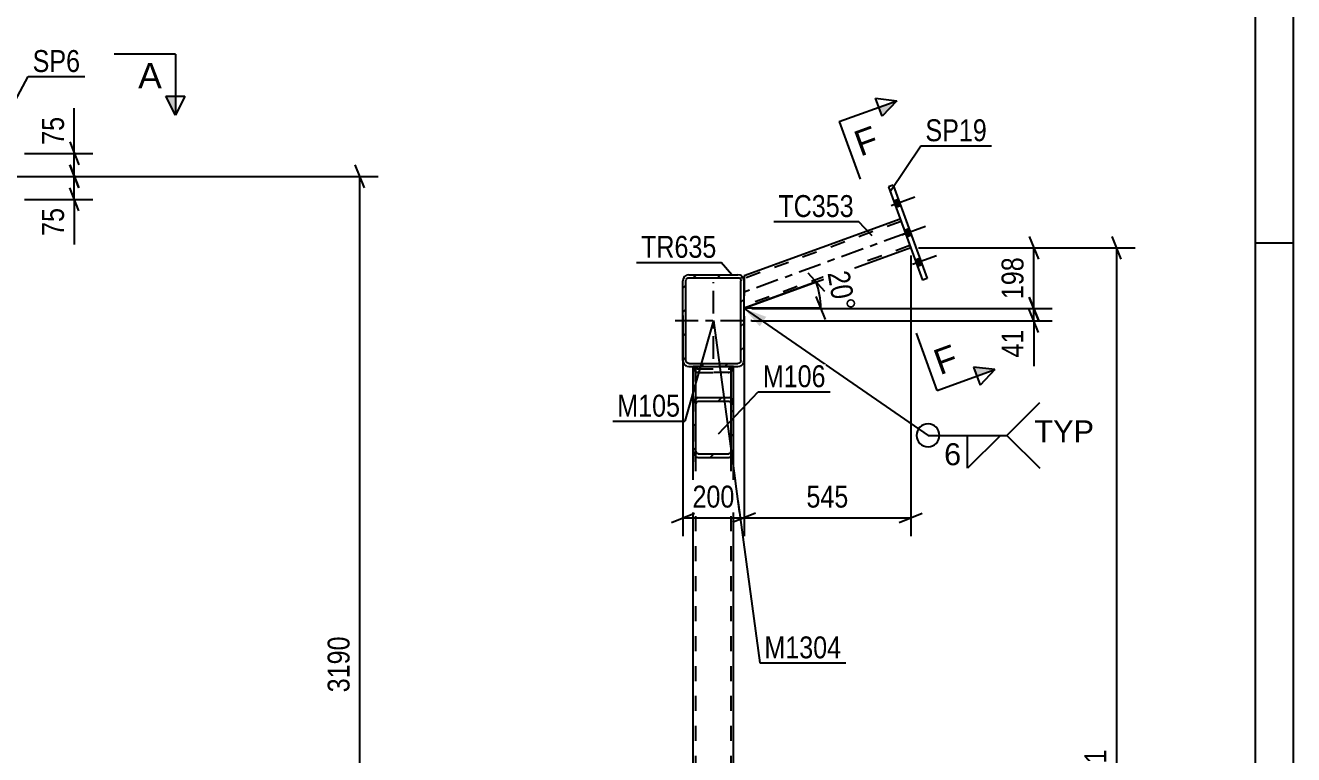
# Model space of a CAD drawing. Header units: millimetres. Extents: x 0 to 841, y 0 to 594.
# Drawn here: x 675.1 to 841, y 380.1 to 475.5 of the extents above; entities that cross this region are included whole.
import ezdxf

# ---------------------------------------------------------------- set-up
doc = ezdxf.new("R2010")
doc.units = ezdxf.units.MM
doc.linetypes.add('DXK_LINE_DOT2', pattern=[3.9198, 1.9599, -1.9599])
doc.linetypes.add('DXK_LINE_DOT3', pattern=[5.9187, 2.979, -0.9799, 0.9799, -0.9799])
doc.styles.add('Arial', font='ARIAL.TTF', dxfattribs={"height": 0.2})
doc.styles.add('Arial Narrow', font='ARIALN.TTF', dxfattribs={"height": 0.2})

# ---------------------------------------------------------------- blocks, each defined once
blk = doc.blocks.new('Unknown-122570250-1133')
at = {"color": 5, "linetype": 'Continuous'}
for p, q in [((841, 0), (841, 594)), ((836, 5), (836, 589)), ((841, 447), (836, 447))]:
    blk.add_line(p, q, dxfattribs=at)
blk = doc.blocks.new('Part-122570250-4053 - 3982')
at = {"color": 2, "linetype": 'Continuous'}
for p, q in [((789.56, 450.13), (769.13, 442.69)), ((790.93, 446.37), (769.13, 438.43)), ((769.13, 442.69), (769.13, 442.06))]:
    blk.add_line(p, q, dxfattribs=at)
at = {"color": 7, "linetype": 'DXK_LINE_DOT2'}
for p, q in [((789.67, 449.83), (769.13, 442.35)), ((789.56, 450.13), (790.93, 446.37)), ((790.82, 446.67), (769.13, 438.77)), ((769.13, 442.69), (769.13, 442.49)), ((769.13, 442.06), (769.13, 438.43))]:
    blk.add_line(p, q, dxfattribs=at)
at = {"color": 7, "linetype": 'DXK_LINE_DOT3'}
blk.add_line((790.25, 448.25), (769.13, 440.56), dxfattribs=at)
blk = doc.blocks.new('Part-122570250-3989 - 3982')
at = {"linetype": 'Continuous'}
h = blk.add_hatch(dxfattribs=at)
h.set_pattern_fill('', scale=0.7, style=0, pattern_type=0)
h.set_pattern_definition([(45, (761.1313, 431.664), (-1.57154, 1.57154), [])])
h.paths.add_polyline_path([(761.13, 442.06), (761.13, 431.66), (761.19, 431.36), (761.37, 431.1), (761.63, 430.92), (761.93, 430.86), (768.33, 430.86), (768.64, 430.92), (768.9, 431.1), (769.07, 431.36), (769.13, 431.66), (769.13, 442.06), (769.07, 442.37), (768.9, 442.63), (768.64, 442.8), (768.33, 442.86), (761.93, 442.86), (761.63, 442.8), (761.37, 442.63), (761.19, 442.37)])
h.paths.add_polyline_path([(761.65, 442.35), (761.78, 442.43), (761.93, 442.46), (768.33, 442.46), (768.48, 442.43), (768.61, 442.35), (768.7, 442.22), (768.73, 442.06), (768.73, 431.66), (768.7, 431.51), (768.61, 431.38), (768.48, 431.29), (768.33, 431.26), (761.93, 431.26), (761.78, 431.29), (761.65, 431.38), (761.56, 431.51), (761.53, 431.66), (761.53, 442.06), (761.56, 442.22)])
at = {"color": 2, "linetype": 'Continuous'}
for p, q in [((761.93, 442.86), (761.63, 442.8)), ((761.93, 442.86), (768.33, 442.86)), ((768.64, 442.8), (768.33, 442.86)), ((761.19, 442.37), (761.13, 442.06)), ((761.13, 431.66), (761.13, 442.06)), ((761.53, 442.06), (761.56, 442.22)), ((761.53, 431.66), (761.53, 442.06)), ((761.78, 442.43), (761.93, 442.46)), ((761.93, 442.46), (768.33, 442.46)), ((768.33, 442.46), (768.48, 442.43)), ((768.7, 442.22), (768.73, 442.06)), ((768.73, 431.66), (768.73, 442.06)), ((769.13, 442.06), (769.07, 442.37)), ((769.13, 431.66), (769.13, 442.06)), ((761.13, 431.66), (761.19, 431.36)), ((761.56, 431.51), (761.53, 431.66)), ((761.93, 431.26), (761.78, 431.29)), ((761.93, 431.26), (768.33, 431.26)), ((768.48, 431.29), (768.33, 431.26)), ((768.73, 431.66), (768.7, 431.51)), ((769.07, 431.36), (769.13, 431.66)), ((761.63, 430.92), (761.93, 430.86)), ((761.93, 430.86), (768.33, 430.86)), ((768.33, 430.86), (768.64, 430.92))]:
    blk.add_line(p, q, dxfattribs=at)
at = {"color": 7, "linetype": 'DXK_LINE_DOT3'}
for p, q in [((765.13, 431.86), (765.13, 441.86)), ((760.13, 436.86), (770.13, 436.86))]:
    blk.add_line(p, q, dxfattribs=at)
at = {"color": 2, "linetype": 'Continuous'}
for centre, radius, start, end in [((761.93, 442.06), 0.8, 112.5, 157.5), ((761.93, 442.06), 0.4, 112.5, 157.5), ((768.33, 442.06), 0.4, 22.5, 67.5), ((768.33, 442.06), 0.8, 22.5, 67.5), ((761.93, 431.66), 0.8, 202.5, 247.5), ((761.93, 431.66), 0.4, 202.5, 247.5), ((768.33, 431.66), 0.4, 292.5, 337.5), ((768.33, 431.66), 0.8, 292.5, 337.5)]:
    blk.add_arc(centre, radius, start, end, dxfattribs=at)
blk = doc.blocks.new('Part-122570250-4023 - 3982')
at = {"color": 7, "linetype": 'DXK_LINE_DOT2'}
for p, q in [((762.49, 430.86), (767.77, 430.86)), ((762.49, 419.91), (762.49, 430.86)), ((762.81, 315.26), (762.81, 430.86)), ((767.45, 315.26), (767.45, 430.86)), ((767.77, 419.91), (767.77, 430.86)), ((762.49, 315.26), (762.49, 326.21)), ((767.77, 315.26), (767.77, 326.21)), ((762.49, 315.26), (762.49, 315.26)), ((762.49, 315.26), (767.77, 315.26)), ((767.77, 315.26), (762.49, 315.26)), ((762.81, 315.26), (762.81, 315.26)), ((767.45, 315.26), (767.45, 315.26)), ((767.77, 315.26), (767.77, 315.26))]:
    blk.add_line(p, q, dxfattribs=at)
at = {"color": 2, "linetype": 'Continuous'}
for p, q in [((762.49, 326.21), (762.49, 419.91)), ((767.77, 326.21), (767.77, 419.91))]:
    blk.add_line(p, q, dxfattribs=at)
blk = doc.blocks.new('Part-122570250-4101 - 3982')
at = {"color": 2, "linetype": 'Continuous'}
for p, q in [((788.63, 454.57), (788.03, 454.35)), ((788.63, 454.57), (793.07, 442.36)), ((788.03, 454.35), (792.47, 442.14)), ((793.07, 442.36), (792.47, 442.14))]:
    blk.add_line(p, q, dxfattribs=at)
blk = doc.blocks.new('Bolt-122570250-4120 - 3982')
at = {"linetype": 'Continuous'}
for points in [[(788.7, 452.51), (789, 451.69), (789.6, 451.9), (789.3, 452.73)], [(788.7, 452.51), (789, 451.69), (789.6, 451.9), (789.3, 452.73)], [(788.7, 452.51), (789, 451.69), (789.6, 451.9), (789.3, 452.73)], [(790.1, 448.66), (790.4, 447.83), (791, 448.05), (790.7, 448.88)], [(790.1, 448.66), (790.4, 447.83), (791, 448.05), (790.7, 448.88)], [(791.5, 444.81), (791.8, 443.98), (792.4, 444.2), (792.1, 445.03)], [(791.5, 444.81), (791.8, 443.98), (792.4, 444.2), (792.1, 445.03)], [(791.5, 444.81), (791.8, 443.98), (792.4, 444.2), (792.1, 445.03)]]:
    blk.add_hatch(color=1, dxfattribs=at).paths.add_polyline_path(points)
at = {"color": 1, "linetype": 'Continuous'}
for p, q in [((788.36, 451.92), (791.48, 453.06)), ((788.36, 451.92), (791.48, 453.06)), ((788.36, 451.92), (791.48, 453.06)), ((788.7, 452.51), (789.3, 452.73)), ((788.7, 452.51), (789.3, 452.73)), ((788.7, 452.51), (789.3, 452.73)), ((789, 451.69), (789.6, 451.9)), ((789, 451.69), (789.6, 451.9)), ((789, 451.69), (789.6, 451.9)), ((789.76, 448.07), (792.88, 449.2)), ((789.76, 448.07), (792.88, 449.2)), ((790.1, 448.66), (790.7, 448.88)), ((790.1, 448.66), (790.7, 448.88)), ((790.4, 447.83), (791, 448.05)), ((790.4, 447.83), (791, 448.05)), ((791.16, 444.22), (794.28, 445.35)), ((791.16, 444.22), (794.28, 445.35)), ((791.16, 444.22), (794.28, 445.35)), ((791.5, 444.81), (792.1, 445.03)), ((791.5, 444.81), (792.1, 445.03)), ((791.5, 444.81), (792.1, 445.03)), ((791.8, 443.98), (792.4, 444.2)), ((791.8, 443.98), (792.4, 444.2)), ((791.8, 443.98), (792.4, 444.2))]:
    blk.add_line(p, q, dxfattribs=at)
blk = doc.blocks.new('Part-122570250-4133 - 3982')
at = {"color": 7, "linetype": 'DXK_LINE_DOT2'}
for p, q in [((767.77, 430.86), (762.49, 430.86)), ((762.49, 430.86), (762.49, 418.38)), ((762.51, 430.86), (762.54, 430.65)), ((762.81, 418.38), (762.81, 430.86)), ((762.81, 430.86), (762.83, 430.86)), ((762.84, 430.83), (762.83, 430.86)), ((762.89, 430.13), (763.01, 430.1)), ((763.13, 430.54), (763.01, 430.57)), ((763.01, 430.1), (763.13, 430.06)), ((763.13, 430.54), (767.13, 430.54)), ((767.13, 430.06), (763.13, 430.06)), ((767.25, 430.57), (767.13, 430.54)), ((767.13, 430.06), (767.38, 430.13)), ((767.43, 430.86), (767.43, 430.83)), ((767.45, 418.38), (767.45, 430.86)), ((767.72, 430.65), (767.75, 430.86)), ((767.77, 418.38), (767.77, 430.86))]:
    blk.add_line(p, q, dxfattribs=at)
for centre, radius, start, end in [((763.38, 430.84), 0.863, 192.9985, 235.0231), ((763.26, 430.93), 0.432, 192.9985, 235.0231), ((767.01, 430.93), 0.432, 304.9769, 347.0015), ((766.88, 430.84), 0.863, 304.9769, 347.0015)]:
    blk.add_arc(centre, radius, start, end, dxfattribs=at)
blk = doc.blocks.new('Part-122570250-4143 - 3982')
at = {"linetype": 'Continuous'}
h = blk.add_hatch(dxfattribs=at)
h.set_pattern_fill('', scale=0.7, style=0, pattern_type=0)
h.set_pattern_definition([(45, (762.4913, 419.913), (-1.57154, 1.57154), [])])
h.paths.add_polyline_path([(762.49, 425.84), (762.49, 419.91), (762.54, 419.55), (762.68, 419.24), (762.89, 419.04), (763.13, 418.96), (767.13, 418.96), (767.38, 419.04), (767.58, 419.24), (767.72, 419.55), (767.77, 419.91), (767.77, 425.84), (767.72, 426.2), (767.58, 426.51), (767.38, 426.72), (767.13, 426.79), (763.13, 426.79), (762.89, 426.72), (762.68, 426.51), (762.54, 426.2)])
h.paths.add_polyline_path([(762.91, 426.18), (763.01, 426.28), (763.13, 426.32), (767.13, 426.32), (767.25, 426.28), (767.36, 426.18), (767.43, 426.02), (767.45, 425.84), (767.45, 419.91), (767.43, 419.73), (767.36, 419.58), (767.25, 419.47), (767.13, 419.44), (763.13, 419.44), (763.01, 419.47), (762.91, 419.58), (762.84, 419.73), (762.81, 419.91), (762.81, 425.84), (762.84, 426.02)])
at = {"color": 2, "linetype": 'Continuous'}
for p, q in [((762.49, 425.84), (762.49, 430.86)), ((767.77, 425.84), (767.77, 430.86)), ((763.13, 426.79), (762.89, 426.72)), ((763.01, 426.28), (763.13, 426.32)), ((763.13, 426.79), (767.13, 426.79)), ((763.13, 426.32), (767.13, 426.32)), ((767.38, 426.72), (767.13, 426.79)), ((767.13, 426.32), (767.25, 426.28)), ((762.54, 426.2), (762.49, 425.84)), ((762.49, 419.91), (762.49, 425.84)), ((762.81, 425.84), (762.84, 426.02)), ((762.81, 419.91), (762.81, 425.84)), ((767.43, 426.02), (767.45, 425.84)), ((767.45, 419.91), (767.45, 425.84)), ((767.77, 425.84), (767.72, 426.2)), ((767.77, 419.91), (767.77, 425.84)), ((762.49, 419.91), (762.54, 419.55)), ((762.84, 419.73), (762.81, 419.91)), ((767.45, 419.91), (767.43, 419.73)), ((767.72, 419.55), (767.77, 419.91)), ((762.89, 419.04), (763.13, 418.96)), ((763.13, 419.44), (763.01, 419.47)), ((763.13, 419.44), (767.13, 419.44)), ((763.13, 418.96), (767.13, 418.96)), ((767.25, 419.47), (767.13, 419.44)), ((767.13, 418.96), (767.38, 419.04))]:
    blk.add_line(p, q, dxfattribs=at)
at = {"color": 7, "linetype": 'DXK_LINE_DOT2'}
for p, q in [((762.49, 430.86), (767.77, 430.86)), ((762.54, 430.65), (762.51, 430.86)), ((762.81, 419.91), (762.81, 430.86)), ((762.83, 430.86), (762.84, 430.83)), ((763.13, 430.06), (762.89, 430.13)), ((763.01, 430.57), (763.13, 430.54)), ((763.13, 430.54), (767.13, 430.54)), ((763.13, 430.06), (767.13, 430.06)), ((767.13, 430.54), (767.25, 430.57)), ((767.38, 430.13), (767.13, 430.06)), ((767.45, 430.86), (767.43, 430.86)), ((767.43, 430.83), (767.43, 430.86)), ((767.45, 419.91), (767.45, 430.86)), ((767.75, 430.86), (767.72, 430.65)), ((762.49, 419.91), (762.49, 425.84)), ((767.77, 419.91), (767.77, 425.84))]:
    blk.add_line(p, q, dxfattribs=at)
for centre, radius, start, end in [((763.38, 430.84), 0.863, 192.9985, 235.0231), ((763.26, 430.93), 0.432, 192.9985, 235.0231), ((767.01, 430.93), 0.432, 304.9769, 347.0015), ((766.88, 430.84), 0.863, 304.9769, 347.0015)]:
    blk.add_arc(centre, radius, start, end, dxfattribs=at)
at = {"color": 2, "linetype": 'Continuous'}
for centre, radius, start, end in [((763.38, 426.01), 0.863, 124.9769, 167.0015), ((763.26, 425.93), 0.432, 124.9769, 167.0015), ((767.01, 425.93), 0.432, 12.9985, 55.0231), ((766.88, 426.01), 0.863, 12.9985, 55.0231), ((763.26, 419.83), 0.432, 192.9985, 235.0231), ((767.01, 419.83), 0.432, 304.9769, 347.0015), ((763.38, 419.74), 0.863, 192.9985, 235.0231), ((766.88, 419.74), 0.863, 304.9769, 347.0015)]:
    blk.add_arc(centre, radius, start, end, dxfattribs=at)
blk = doc.blocks.new('StraightDimension-122570250-2062 - 1510')
at = {"color": 7, "linetype": 'Continuous'}
for p, q in [((719.49, 454.21), (718.29, 457.21)), ((672.04, 455.71), (721.29, 455.71)), ((718.89, 328.11), (718.89, 455.71)), ((718.29, 329.61), (719.49, 326.61)), ((695.7, 328.11), (721.29, 328.11))]:
    blk.add_line(p, q, dxfattribs=at)
at = {"color": 0}
blk.add_wipeout([(718.14, 396.17), (713.94, 396.17), (713.94, 387.66), (718.14, 387.66)], dxfattribs=at)
at = {"color": 3, "style": 'Arial Narrow'}
blk.add_text('3190', height=2.863, rotation=90.0002, dxfattribs=at).set_placement((717.54, 388.26))
blk = doc.blocks.new('StraightDimension-122570250-2079 - 1510')
at = {"color": 7, "linetype": 'Continuous'}
for p, q in [((680.95, 460.21), (682.15, 457.21)), ((675.04, 458.71), (683.95, 458.71)), ((681.55, 455.71), (681.55, 458.71)), ((682.15, 454.21), (680.95, 457.21)), ((672.04, 455.71), (683.95, 455.71))]:
    blk.add_line(p, q, dxfattribs=at)
at = {"color": 0}
blk.add_wipeout([(680.8, 464.1), (676.6, 464.1), (676.6, 459.24), (680.8, 459.24)], dxfattribs=at)
at = {"color": 7, "linetype": 'Continuous'}
blk.add_line((681.55, 458.71), (681.55, 464.62), dxfattribs=at)
blk.add_line((681.55, 458.71), (681.55, 464.62), dxfattribs=at)
at = {"color": 3, "style": 'Arial Narrow'}
blk.add_text('75', height=2.863, rotation=90.0002, dxfattribs=at).set_placement((680.2, 459.84))
blk = doc.blocks.new('StraightDimension-122570250-2070 - 1510')
at = {"color": 7, "linetype": 'Continuous'}
for p, q in [((680.95, 457.21), (682.15, 454.21)), ((672.04, 455.71), (683.95, 455.71)), ((681.55, 452.71), (681.55, 455.71)), ((682.15, 451.21), (680.95, 454.21)), ((675.04, 452.71), (683.95, 452.71))]:
    blk.add_line(p, q, dxfattribs=at)
at = {"color": 0}
blk.add_wipeout([(680.8, 452.19), (676.6, 452.19), (676.6, 447.33), (680.8, 447.33)], dxfattribs=at)
at = {"color": 7, "linetype": 'Continuous'}
blk.add_line((681.55, 452.71), (681.55, 446.81), dxfattribs=at)
blk.add_line((681.55, 452.71), (681.55, 446.81), dxfattribs=at)
at = {"color": 3, "style": 'Arial Narrow'}
blk.add_text('75', height=2.863, rotation=90.0002, dxfattribs=at).set_placement((680.2, 447.93))
blk = doc.blocks.new('StraightDimension-122570250-4301 - 3982')
at = {"color": 7, "linetype": 'Continuous'}
for p, q in [((818.46, 444.87), (817.26, 447.87)), ((791.93, 446.37), (820.26, 446.37)), ((817.86, 307.92), (817.86, 446.37)), ((817.26, 309.42), (818.46, 306.42)), ((781.41, 307.92), (820.26, 307.92))]:
    blk.add_line(p, q, dxfattribs=at)
at = {"color": 0}
blk.add_wipeout([(817.11, 381.4), (812.91, 381.4), (812.91, 372.89), (817.11, 372.89)], dxfattribs=at)
at = {"color": 3, "style": 'Arial Narrow'}
blk.add_text('3461', height=2.863, rotation=90.0002, dxfattribs=at).set_placement((816.51, 373.49))
blk = doc.blocks.new('StraightDimension-122570250-4173 - 3982')
at = {"color": 7, "linetype": 'Continuous'}
for p, q in [((761.13, 437.51), (761.13, 408.66)), ((769.13, 437.43), (769.13, 408.66)), ((759.63, 410.46), (762.63, 411.66)), ((770.63, 411.66), (767.63, 410.46)), ((761.13, 411.06), (769.13, 411.06))]:
    blk.add_line(p, q, dxfattribs=at)
at = {"color": 0}
blk.add_wipeout([(768.47, 411.81), (768.47, 416.01), (761.79, 416.01), (761.79, 411.81)], dxfattribs=at)
at = {"color": 3, "style": 'Arial Narrow'}
blk.add_text('200', height=2.863, dxfattribs=at).set_placement((762.39, 412.41))
blk = doc.blocks.new('StraightDimension-122570250-4172 - 3982')
at = {"color": 7, "linetype": 'Continuous'}
for p, q in [((790.93, 445.37), (790.93, 408.66)), ((769.13, 437.43), (769.13, 408.66)), ((770.63, 411.66), (767.63, 410.46)), ((789.43, 410.46), (792.43, 411.66)), ((769.13, 411.06), (790.93, 411.06))]:
    blk.add_line(p, q, dxfattribs=at)
at = {"color": 0}
blk.add_wipeout([(783.37, 411.81), (783.37, 416.01), (776.69, 416.01), (776.69, 411.81)], dxfattribs=at)
at = {"color": 3, "style": 'Arial Narrow'}
blk.add_text('545', height=2.863, dxfattribs=at).set_placement((777.29, 412.41))
blk = doc.blocks.new('AngleDimension-122570250-4200 - 3982')
at = {"color": 7, "linetype": 'Continuous'}
for p, q in [((777.48, 443.12), (779.63, 440.71)), ((778.55, 441.92), (769.13, 438.49)), ((779.76, 436.99), (778.56, 439.99)), ((779.16, 438.49), (769.13, 438.49)), ((770.13, 438.49), (779.16, 438.49))]:
    blk.add_line(p, q, dxfattribs=at)
blk.add_arc((769.13, 438.49), 10.03, 0, 19.9997, dxfattribs=at)
at = {"color": 0}
blk.add_wipeout([(780.45, 437.21), (784.59, 437.94), (783.47, 444.3), (779.33, 443.57)], dxfattribs=at)
at = {"color": 3, "style": 'Arial Narrow'}
blk.add_text('20°', height=2.863, rotation=-80.0021, dxfattribs=at).set_placement((780.03, 443.08))
blk = doc.blocks.new('StraightDimension-122570250-4257 - 3982')
at = {"color": 7, "linetype": 'Continuous'}
for p, q in [((806.42, 439.93), (807.62, 436.93)), ((770.13, 438.43), (809.42, 438.43)), ((807.62, 435.31), (806.42, 438.31)), ((807.02, 436.81), (807.02, 438.43)), ((770.13, 436.81), (809.42, 436.81))]:
    blk.add_line(p, q, dxfattribs=at)
at = {"color": 0}
blk.add_wipeout([(806.27, 436.29), (802.07, 436.29), (802.07, 431.43), (806.27, 431.43)], dxfattribs=at)
at = {"color": 7, "linetype": 'Continuous'}
blk.add_line((807.02, 436.81), (807.02, 430.9), dxfattribs=at)
blk.add_line((807.02, 436.81), (807.02, 430.9), dxfattribs=at)
at = {"color": 3, "style": 'Arial Narrow'}
blk.add_text('41', height=2.863, rotation=90.0002, dxfattribs=at).set_placement((805.67, 432.03))
blk = doc.blocks.new('StraightDimension-122570250-4269 - 3982')
at = {"color": 7, "linetype": 'Continuous'}
for p, q in [((806.42, 447.87), (807.62, 444.87)), ((791.93, 446.37), (809.42, 446.37)), ((807.02, 438.43), (807.02, 446.37)), ((807.62, 436.93), (806.42, 439.93)), ((770.13, 438.43), (809.42, 438.43))]:
    blk.add_line(p, q, dxfattribs=at)
at = {"color": 0}
blk.add_wipeout([(806.27, 445.74), (802.07, 445.74), (802.07, 439.06), (806.27, 439.06)], dxfattribs=at)
at = {"color": 3, "style": 'Arial Narrow'}
blk.add_text('198', height=2.863, rotation=90.0002, dxfattribs=at).set_placement((805.67, 439.66))
blk = doc.blocks.new('Mark-122570250-1758 - 1510')
at = {"color": 0}
blk.add_wipeout([(682.31, 469.36), (682.31, 472.36), (676.1, 472.36), (676.1, 469.36)], dxfattribs=at)
blk.add_wipeout([(682.31, 469.36), (682.31, 472.36), (676.1, 472.36), (676.1, 469.36)], dxfattribs=at)
at = {"color": 30, "linetype": 'Continuous'}
for p, q in [((671.6, 461.48), (675.5, 468.76)), ((675.5, 468.76), (682.91, 468.76))]:
    blk.add_line(p, q, dxfattribs=at)
at = {"color": 3, "style": 'Arial Narrow'}
blk.add_text('SP6', height=2.863, dxfattribs=at).set_placement((676.1, 469.36))
blk = doc.blocks.new('SectionMark-122570250-2547 - 1510')
at = {"linetype": 'Continuous'}
blk.add_hatch(color=6, dxfattribs=at).paths.add_polyline_path([(693.51, 466.21), (694.76, 466.21), (694.76, 463.71)])
at = {"color": 6, "linetype": 'Continuous'}
for p, q in [((694.76, 471.71), (686.76, 471.71)), ((694.76, 471.71), (694.76, 463.71)), ((693.51, 466.21), (696.01, 466.21)), ((694.76, 463.71), (693.51, 466.21)), ((696.01, 466.21), (694.76, 463.71))]:
    blk.add_line(p, q, dxfattribs=at)
at = {"color": 0, "linetype": 'Continuous'}
blk.add_wipeout([(693.01, 467.21), (693.01, 470.71), (689.89, 470.71), (689.89, 467.21)], dxfattribs=at)
at = {"color": 3, "linetype": 'Continuous', "style": 'Arial'}
blk.add_text('A', height=3.34, dxfattribs=at).set_placement((689.89, 467.21))
blk = doc.blocks.new('WeldMark-122570250-4319 - 3982')
at = {"linetype": 'Continuous'}
blk.add_hatch(color=30, dxfattribs=at).paths.add_polyline_path([(771.18, 436.11), (769.13, 438.43), (772.03, 437.35)])
at = {"color": 30, "linetype": 'Continuous'}
blk.add_line((769.13, 438.43), (793.19, 421.85), dxfattribs=at)
at = {"color": 3, "linetype": 'Continuous'}
for q in [(807.8, 426.13), (807.8, 417.56)]:
    blk.add_line((803.51, 421.85), q, dxfattribs=at)
blk.add_arc((793.19, 421.85), 1.5, 90, 270, dxfattribs=at)
at = {"color": 0}
blk.add_wipeout([(797.71, 417.75), (797.71, 421.15), (795.09, 421.15), (795.09, 417.75)], dxfattribs=at)
at = {"color": 30, "linetype": 'Continuous'}
blk.add_line((793.19, 421.85), (803.51, 421.85), dxfattribs=at)
at = {"color": 3, "linetype": 'Continuous'}
for p, q in [((798.37, 421.85), (802.66, 421.85)), ((802.66, 421.85), (798.37, 417.56)), ((798.37, 417.56), (798.37, 421.85))]:
    blk.add_line(p, q, dxfattribs=at)
blk.add_arc((793.19, 421.85), 1.5, 270, 90, dxfattribs=at)
at = {"color": 3, "style": 'Arial'}
blk.add_text('6', height=2.87, dxfattribs=at).set_placement((795.29, 417.95))
at = {"color": 0, "linetype": 'Continuous'}
blk.add_wipeout([(814.89, 420.95), (814.89, 423.95), (807.11, 423.95), (807.11, 420.95)], dxfattribs=at)
blk.add_wipeout([(814.89, 420.95), (814.89, 423.95), (807.11, 423.95), (807.11, 420.95)], dxfattribs=at)
at = {"color": 3, "linetype": 'Continuous', "style": 'Arial'}
blk.add_text('TYP', height=2.865, dxfattribs=at).set_placement((807.11, 420.95))
blk = doc.blocks.new('Mark-122570250-3985 - 3982')
at = {"color": 0}
blk.add_wipeout([(765.52, 445.07), (765.52, 448.07), (755.66, 448.07), (755.66, 445.07)], dxfattribs=at)
blk.add_wipeout([(765.52, 445.07), (765.52, 448.07), (755.66, 448.07), (755.66, 445.07)], dxfattribs=at)
at = {"color": 30, "linetype": 'Continuous'}
for p in [(755.06, 444.47), (767.52, 442.84)]:
    blk.add_line(p, (766.12, 444.47), dxfattribs=at)
at = {"color": 3, "style": 'Arial Narrow'}
blk.add_text('TR635', height=2.863, dxfattribs=at).set_placement((755.66, 445.07))
blk = doc.blocks.new('Mark-122570250-4049 - 3982')
at = {"color": 0}
blk.add_wipeout([(783.48, 450.4), (783.48, 453.4), (773.62, 453.4), (773.62, 450.4)], dxfattribs=at)
blk.add_wipeout([(783.48, 450.4), (783.48, 453.4), (773.62, 453.4), (773.62, 450.4)], dxfattribs=at)
at = {"color": 30, "linetype": 'Continuous'}
for p in [(773.02, 449.8), (785.9, 447.93)]:
    blk.add_line(p, (784.08, 449.8), dxfattribs=at)
at = {"color": 3, "style": 'Arial Narrow'}
blk.add_text('TC353', height=2.863, dxfattribs=at).set_placement((773.62, 450.4))
blk = doc.blocks.new('Mark-122570250-4097 - 3982')
at = {"color": 0}
blk.add_wipeout([(800.89, 460.31), (800.89, 463.31), (792.85, 463.31), (792.85, 460.31)], dxfattribs=at)
blk.add_wipeout([(800.89, 460.31), (800.89, 463.31), (792.85, 463.31), (792.85, 460.31)], dxfattribs=at)
at = {"color": 30, "linetype": 'Continuous'}
for p, q in [((788.25, 453.72), (792.25, 459.71)), ((792.25, 459.71), (801.49, 459.71))]:
    blk.add_line(p, q, dxfattribs=at)
at = {"color": 3, "style": 'Arial Narrow'}
blk.add_text('SP19', height=2.863, dxfattribs=at).set_placement((792.85, 460.31))
blk = doc.blocks.new('MarkSet-122570250-4325 - 3982')
at = {"color": 0}
blk.add_wipeout([(779.8, 428.15), (779.8, 431.15), (771.58, 431.15), (771.58, 428.15)], dxfattribs=at)
blk.add_wipeout([(779.8, 428.15), (779.8, 431.15), (771.58, 431.15), (771.58, 428.15)], dxfattribs=at)
at = {"color": 30, "linetype": 'Continuous'}
for p, q in [((765.8, 422.06), (770.98, 427.55)), ((770.98, 427.55), (780.4, 427.55))]:
    blk.add_line(p, q, dxfattribs=at)
at = {"color": 3, "style": 'Arial Narrow'}
blk.add_text('M106', height=2.863, dxfattribs=at).set_placement((771.58, 428.15))
blk = doc.blocks.new('SectionMark-122570250-4317 - 3982')
at = {"linetype": 'Continuous'}
for points in [[(787.19, 463.58), (786.76, 464.76), (789.11, 465.61)], [(799.56, 429.59), (799.13, 430.76), (801.91, 430.45)]]:
    blk.add_hatch(color=6, dxfattribs=at).paths.add_polyline_path(points)
at = {"color": 6, "linetype": 'Continuous'}
for p, q in [((787.19, 463.58), (786.33, 465.93)), ((786.33, 465.93), (789.11, 465.61)), ((789.11, 465.61), (787.19, 463.58)), ((801.91, 430.45), (799.13, 430.76)), ((799.13, 430.76), (799.99, 428.42)), ((801.91, 430.45), (799.99, 428.42))]:
    blk.add_line(p, q, dxfattribs=at)
at = {"color": 0, "linetype": 'Continuous'}
for points in [[(787.01, 459.26), (785.81, 462.55), (783.13, 461.57), (784.33, 458.28)], [(797.41, 430.67), (796.21, 433.96), (793.54, 432.98), (794.73, 429.7)]]:
    blk.add_wipeout(points, dxfattribs=at)
at = {"color": 6, "linetype": 'Continuous'}
for p, q in [((781.59, 462.88), (789.11, 465.61)), ((781.59, 462.88), (784.33, 455.36)), ((794.39, 427.71), (791.66, 435.23)), ((794.39, 427.71), (801.91, 430.45))]:
    blk.add_line(p, q, dxfattribs=at)
at = {"color": 3, "linetype": 'Continuous', "style": 'Arial'}
for p in [(784.33, 458.28), (794.73, 429.7)]:
    blk.add_text('F', height=3.34, rotation=20.002, dxfattribs=at).set_placement(p)
blk = doc.blocks.new('MarkSet-122570250-4331 - 3982')
at = {"color": 0}
blk.add_wipeout([(760.78, 424.3), (760.78, 427.3), (752.55, 427.3), (752.55, 424.3)], dxfattribs=at)
blk.add_wipeout([(760.78, 424.3), (760.78, 427.3), (752.55, 427.3), (752.55, 424.3)], dxfattribs=at)
at = {"color": 30, "linetype": 'Continuous'}
for p in [(765.13, 436.86), (751.95, 423.7)]:
    blk.add_line(p, (761.38, 423.7), dxfattribs=at)
at = {"color": 3, "style": 'Arial Narrow'}
blk.add_text('M105', height=2.863, dxfattribs=at).set_placement((752.55, 424.3))
blk = doc.blocks.new('MarkSet-122570250-4337 - 3982')
at = {"color": 0}
blk.add_wipeout([(781.84, 392.7), (781.84, 395.7), (771.79, 395.7), (771.79, 392.7)], dxfattribs=at)
blk.add_wipeout([(781.84, 392.7), (781.84, 395.7), (771.79, 395.7), (771.79, 392.7)], dxfattribs=at)
at = {"color": 30, "linetype": 'Continuous'}
for p, q in [((765.13, 436.86), (771.19, 392.1)), ((771.19, 392.1), (782.44, 392.1))]:
    blk.add_line(p, q, dxfattribs=at)
at = {"color": 3, "style": 'Arial Narrow'}
blk.add_text('M1304', height=2.863, dxfattribs=at).set_placement((771.79, 392.7))

msp = doc.modelspace()

# ---------------------------------------------------------------- block references
for name in ['Unknown-122570250-1133', 'Part-122570250-4101 - 3982', 'Bolt-122570250-4120 - 3982', 'Part-122570250-4053 - 3982', 'Part-122570250-3989 - 3982', 'Part-122570250-4023 - 3982', 'Part-122570250-4133 - 3982', 'Part-122570250-4143 - 3982']:
    msp.add_blockref(name, (0, 0))

# ---------------------------------------------------------------- next in the draw order: block references
for name in ['Mark-122570250-4097 - 3982', 'StraightDimension-122570250-2062 - 1510', 'StraightDimension-122570250-4301 - 3982', 'StraightDimension-122570250-4173 - 3982']:
    msp.add_blockref(name, (0, 0))

# ---------------------------------------------------------------- next in the draw order: block references
for name in ['StraightDimension-122570250-2079 - 1510', 'StraightDimension-122570250-4172 - 3982']:
    msp.add_blockref(name, (0, 0))

# ---------------------------------------------------------------- next in the draw order: block references
for name in ['Mark-122570250-1758 - 1510', 'StraightDimension-122570250-2070 - 1510', 'Mark-122570250-3985 - 3982', 'AngleDimension-122570250-4200 - 3982']:
    msp.add_blockref(name, (0, 0))

# ---------------------------------------------------------------- next in the draw order: block references
for name in ['SectionMark-122570250-2547 - 1510', 'StraightDimension-122570250-4257 - 3982']:
    msp.add_blockref(name, (0, 0))

# ---------------------------------------------------------------- next in the draw order: block references
msp.add_blockref('StraightDimension-122570250-4269 - 3982', (0, 0))

# ---------------------------------------------------------------- next in the draw order: block references
for name in ['Mark-122570250-4049 - 3982', 'WeldMark-122570250-4319 - 3982']:
    msp.add_blockref(name, (0, 0))

# ---------------------------------------------------------------- next in the draw order: block references
for name in ['SectionMark-122570250-4317 - 3982', 'MarkSet-122570250-4325 - 3982']:
    msp.add_blockref(name, (0, 0))

# ---------------------------------------------------------------- next in the draw order: block references
msp.add_blockref('MarkSet-122570250-4331 - 3982', (0, 0))

# ---------------------------------------------------------------- next in the draw order: block references
msp.add_blockref('MarkSet-122570250-4337 - 3982', (0, 0))

doc.saveas('drawing.dxf')
